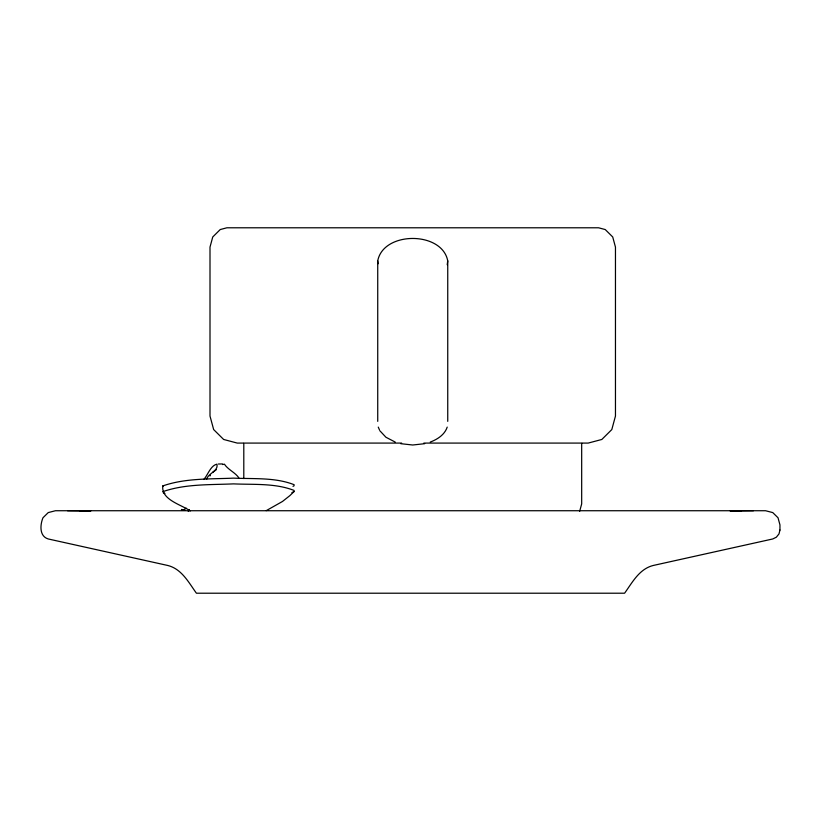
<?xml version="1.0" encoding="UTF-8"?>
<svg xmlns="http://www.w3.org/2000/svg" width="821" height="821" viewBox="0 0 821 821"><rect width="100%" height="100%" fill="white"/><g stroke="black" fill="none" stroke-linecap="round" stroke-linejoin="round"><path stroke-width="1.23" d="M190.267 510.949C181.39 504.617 160.988 499.825 162.804 485.929C185.187 478.079 210.032 479.177 233.544 478.14C253.586 479.054 275.199 477.247 294.103 484.698L294.051 485.816L292.984 486.34M266.23 510.652L282.486 501.467L289.813 495.679L294.051 491.563L294.103 490.445C275.189 482.994 253.576 484.8 233.544 483.877C210.032 484.924 185.187 483.815 162.804 491.676M377.732 421.358L377.732 260.873C383.366 230.988 442.098 230.988 447.743 260.873L447.743 421.358M447.209 264.69L447.743 260.873M579.677 511.278L581.678 503.899L581.678 443.083L423.831 443.083M447.209 427.105C444.705 434.73 437.398 439.399 430.235 442.078M203.844 479.454C208 474.723 210.494 465.712 216.888 464.152C218.745 471.059 208.185 473.194 206.574 479.331M188.255 511.421L189.415 509.615M209.991 475.944L210.402 475.338M212.711 472.362L216.292 469.735M186.193 508.127L183.463 510.026L181.42 509.482L184.941 510.087M222.553 464.553L224.4 464.152C228.135 469.797 234.898 472.229 238.819 477.771M291.907 492.61L294.051 491.563M424.703 443.689L412.737 445.003L400.761 443.689M222.429 463.947L218.365 464.009M737.607 511.083L741.445 510.939L730.167 510.939L753.452 510.734M243.242 443.083L237.269 443.083L223.64 439.461L213.655 429.568L210.002 416.052L210.002 247.111L212.742 236.971L220.223 229.552L226.894 227.786L598.571 227.786L605.241 229.552L612.723 236.971L615.463 247.111L615.463 416.052L611.809 429.568L601.834 439.461L588.195 443.083L582.222 443.083M401.633 443.083L243.796 443.083L243.796 478.561M67.548 510.734L90.833 510.939L79.555 510.939L83.393 511.083M163.215 492.723L164.918 493.462M395.229 442.078L385.921 437.234L379.836 430.727M378.265 427.105L379.446 429.824M162.804 485.929L163.01 486.453M377.732 260.873L378.132 263.736M779.95 530.058L778.985 533.927L776.348 537.191L772.756 538.966L653.208 565.484C639.282 568.943 632.303 582.5 624.586 593.214L196.414 593.214C188.697 582.5 181.718 568.943 167.792 565.484L48.244 538.966C39.162 536.267 40.075 524.763 42.979 517.764L48.244 512.581L55.448 510.734L765.552 510.734L772.756 512.581L778.021 517.764L779.95 524.876L779.95 530.058"/></g></svg>
